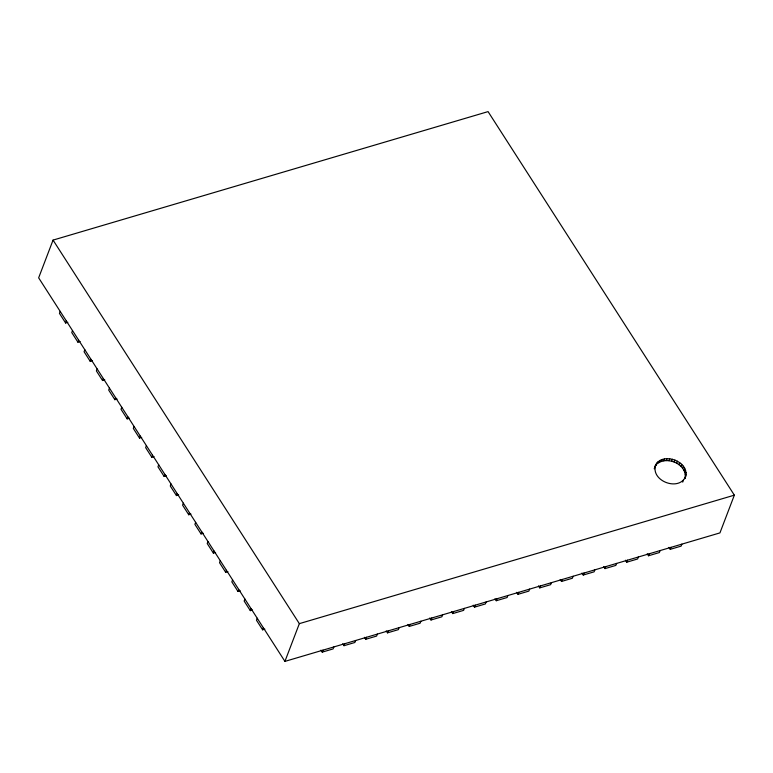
<?xml version="1.0" encoding="UTF-8"?>
<svg xmlns="http://www.w3.org/2000/svg" width="773" height="773" viewBox="0 0 773 773"><rect width="100%" height="100%" fill="white"/><g stroke="black" fill="none" stroke-linecap="round" stroke-linejoin="round"><path stroke-width="1.16" d="M686.047 474.632L684.859 478.632C692.589 460.988 658.103 449.316 654.306 468.834L656.799 463.153M655.717 464.902C650.248 480.787 678.733 491.87 685.622 476.641M53.057 240.103L38.65 277.836L284.928 661.388L719.943 532.897L734.35 495.164L488.072 111.612L53.057 240.103L299.344 623.647L284.928 661.388M60.197 311.403L59.444 313.384L65.599 322.979L67.831 322.312M65.599 322.979L66.352 320.988M72.517 330.573L71.754 332.564L77.909 342.149L80.141 341.492M77.909 342.149L78.672 340.168M84.827 349.754L84.073 351.744L90.228 361.329L92.46 360.672M90.228 361.329L90.982 359.339M97.137 368.934L96.383 370.914L102.538 380.509L104.77 379.843M102.538 380.509L103.302 378.519M109.457 388.104L108.693 390.094L114.858 399.68L117.09 399.023M114.858 399.68L115.612 397.699M121.767 407.284L121.013 409.275L127.168 418.86L129.4 418.203M127.168 418.86L127.922 416.879M134.087 426.464L133.323 428.445L139.478 438.04L141.71 437.383M139.478 438.04L140.242 436.049M146.397 445.644L145.643 447.625L151.798 457.22L154.03 456.553M151.798 457.22L152.552 455.229M158.707 464.815L157.953 466.805L164.108 476.39L166.34 475.733M164.108 476.39L164.871 474.409M171.026 483.995L170.263 485.985L176.428 495.57L178.66 494.913M176.428 495.57L177.181 493.58M183.336 503.175L182.583 505.155L188.738 514.75L190.97 514.084M188.738 514.75L189.491 512.76M195.656 522.355L194.893 524.336L201.048 533.921L203.28 533.264M201.048 533.921L201.811 531.94M207.966 541.525L207.212 543.516L213.367 553.101L215.599 552.444M213.367 553.101L214.121 551.12M220.276 560.705L219.522 562.696L225.677 572.281L227.909 571.624M225.677 572.281L226.441 570.29M232.596 579.885L231.832 581.866L237.997 591.461L240.229 590.794M237.997 591.461L238.751 589.47M244.906 599.056L244.152 601.046L250.307 610.631L252.539 609.974M250.307 610.631L251.07 608.651M257.225 618.236L256.462 620.226L262.617 629.811L264.849 629.154M262.617 629.811L263.38 627.821M320.969 650.161L322.235 652.132L322.988 650.141M333.868 646.933L333.105 648.914L322.235 652.132M342.719 643.735L343.985 645.706L344.739 643.716M355.619 640.508L354.855 642.489L343.985 645.706M364.469 637.31L365.735 639.281L366.489 637.29M377.369 634.082L376.606 636.073L365.735 639.281M386.22 630.884L387.486 632.855L388.239 630.874M399.119 627.657L398.356 629.647L387.486 632.855M407.97 624.468L409.236 626.43L409.999 624.449M420.87 621.231L420.116 623.222L409.236 626.43M429.72 618.042L430.986 620.004L431.749 618.023M442.62 614.806L441.866 616.796L430.986 620.004M451.471 611.617L452.736 613.588L453.5 611.598M464.37 608.39L463.616 610.37L452.736 613.588M473.221 605.191L474.487 607.163L475.25 605.172M486.12 601.964L485.367 603.945L474.487 607.163M494.971 598.766L496.237 600.737L497 598.746M507.871 595.539L507.117 597.519L496.237 600.737M516.722 592.34L517.987 594.311L518.751 592.321M529.621 589.113L528.867 591.103L517.987 594.311M538.472 585.915L539.738 587.886L540.501 585.905M551.371 582.687L550.618 584.678L539.738 587.886M560.222 579.499L561.488 581.46L562.251 579.479M573.122 576.262L572.368 578.252L561.488 581.46M581.972 573.073L583.238 575.035L584.001 573.054M594.872 569.836L594.118 571.827L583.238 575.035M603.723 566.648L604.988 568.609L605.752 566.628M616.622 563.411L615.868 565.401L604.988 568.609M656.035 465.133L658.267 461.626M657.514 463.607L659.33 462.36L660.094 460.379M659.33 462.36L661.456 461.433L662.21 459.442M661.456 461.433L663.814 460.834L664.567 458.853M625.473 560.222L626.739 562.193L627.502 560.203M663.814 460.834L666.345 460.602L667.099 458.611M666.345 460.602L668.964 460.727L669.727 458.737M668.964 460.727L671.621 461.21L672.375 459.23M685.293 476.622C685.748 469.849 680.114 464.351 674.211 462.041L674.964 460.061M638.372 556.995L637.619 558.976L626.739 562.193M676.675 463.201L677.428 461.21M678.936 464.641L679.699 462.65M680.936 466.332L681.699 464.341M647.223 553.797L648.489 555.768L649.252 553.777M682.617 468.216L683.371 466.235M683.921 470.255L684.675 468.264M684.82 472.371L685.574 470.38M685.274 474.516L686.038 472.525M682.714 482.13L683.467 480.149M660.123 550.569L659.369 552.55L648.489 555.768M668.974 547.371L670.239 549.342L671.003 547.352M681.873 544.144L681.119 546.125L670.239 549.342M299.344 623.647L734.35 495.164M671.621 461.21L674.211 462.041"/></g></svg>
